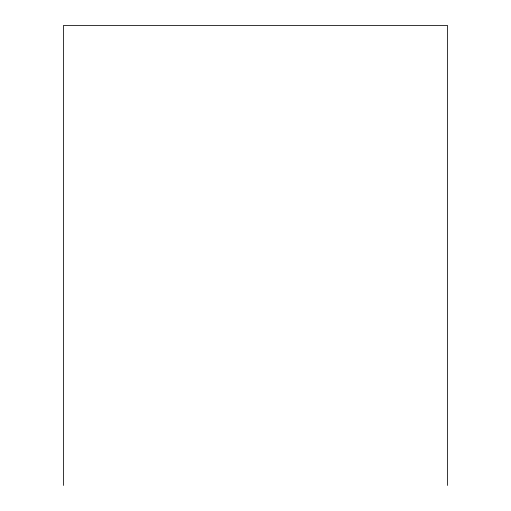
<?xml version="1.0" encoding="UTF-8"?>
<svg xmlns="http://www.w3.org/2000/svg" width="511" height="511" viewBox="0 0 511 511"><rect width="100%" height="100%" fill="white"/><g stroke="black" fill="none" stroke-linecap="round" stroke-linejoin="round"><path stroke-width="0.77" d="M447.598 485.45L447.598 25.55L63.402 25.55L63.402 485.45"/></g></svg>
